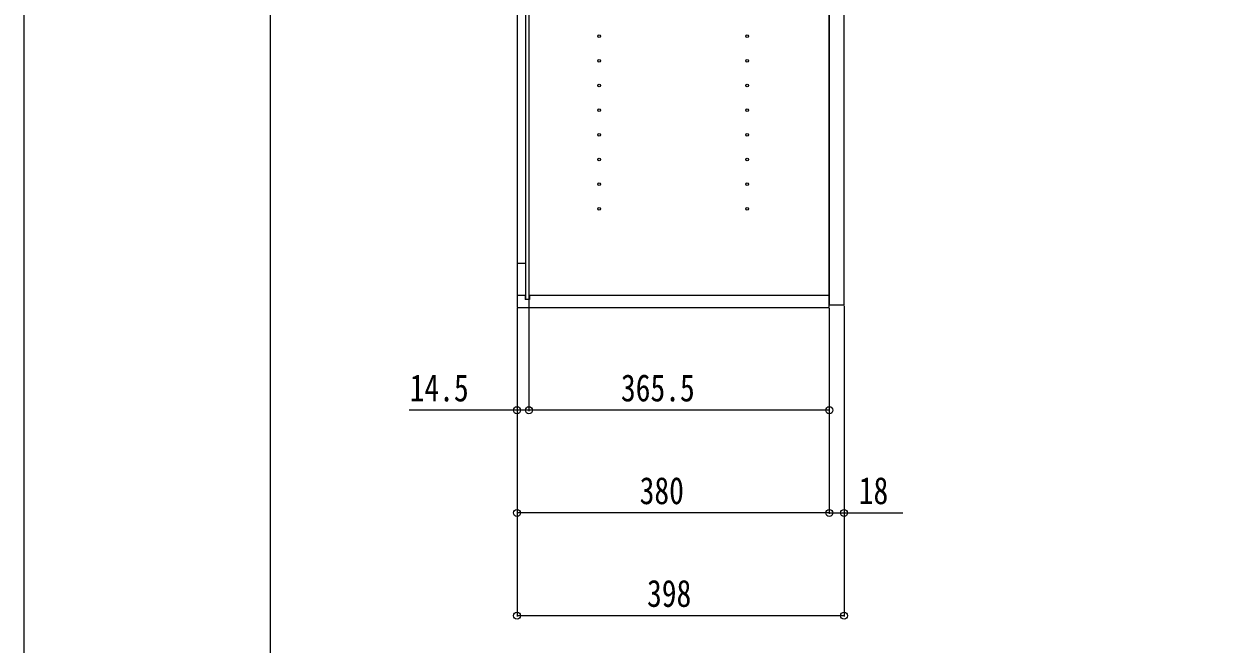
# Model space of a CAD drawing. Units: millimetres, scale not verified. Extents: x -4205 to 4205, y -2970 to 2970.
# Drawn here: x -4205 to -2753, y -1473 to -718 of the extents above; entities that cross this region are included whole.
import ezdxf
from ezdxf.enums import TextEntityAlignment as Align

# ---------------------------------------------------------------- set-up
doc = ezdxf.new("R2010")
doc.units = ezdxf.units.MM
doc.header["$LTSCALE"] = 20
for name, color, linetype in [('0-3_YKK_12', 2, 'Continuous'), ('0-5_YKK_D', 6, 'Continuous'), ('0-6_YKK_ZWAK', 7, 'Continuous')]:
    doc.layers.add(name, color=color, linetype=linetype)
doc.styles.add('ＭＳ ゴシック', font='')
doc.styles.get('ＭＳ ゴシック').set_extended_font_data('MS Gothic')

msp = doc.modelspace()

# ---------------------------------------------------------------- linework, layer by layer
at = {"layer": '0-3_YKK_12'}
for p, q in [((-3594.48, 1117.5), (-3594.48, -1053.5)), ((-3590.48, 1117.5), (-3590.48, -1053.5)), ((-3594.48, -1009.5), (-3604.98, -1009.5)), ((-3604.98, -1048), (-3594.98, -1048)), ((-3594.98, -1048), (-3594.98, -1053.5)), ((-3589.98, -1053.5), (-3594.98, -1053.5)), ((-3589.98, -1048), (-3589.98, -1053.5)), ((-3589.98, -1048), (-3224.98, -1048))]:
    msp.add_line(p, q, dxfattribs=at)
for points in [[(-3604.98, -1063), (-3224.98, -1063), (-3224.98, 1127), (-3604.98, 1127)], [(-3224.98, -1060), (-3206.98, -1060), (-3206.98, 1124), (-3224.98, 1124)]]:
    msp.add_lwpolyline(points, close=True, dxfattribs=at)
for centre in [(-3504.98, -733), (-3324.98, -733), (-3504.98, -763), (-3324.98, -763), (-3504.98, -793), (-3324.98, -793), (-3504.98, -823), (-3324.98, -823), (-3504.98, -853), (-3324.98, -853), (-3504.98, -883), (-3324.98, -883), (-3504.98, -913), (-3324.98, -913), (-3504.98, -943), (-3324.98, -943)]:
    msp.add_circle(centre, 1.55, dxfattribs=at)
at = {"layer": '0-5_YKK_D'}
for p, q in [((-3590.48, -1052.75), (-3590.48, -1189)), ((-3590.48, -1052.75), (-3590.48, -1189)), ((-3604.98, -1064), (-3604.98, -1189)), ((-3604.98, -1064), (-3604.98, -1314)), ((-3604.98, -1064), (-3604.98, -1439)), ((-3224.98, -1064), (-3224.98, -1189)), ((-3224.98, -1064), (-3224.98, -1314)), ((-3224.98, -1064), (-3224.98, -1314)), ((-3206.98, -1061), (-3206.98, -1314)), ((-3206.98, -1061), (-3206.98, -1439)), ((-3224.98, -1188), (-3590.48, -1188)), ((-3224.98, -1313), (-3604.98, -1313)), ((-3206.98, -1438), (-3604.98, -1438))]:
    msp.add_line(p, q, dxfattribs=at)
for points in [[(-3590.48, -1188), (-3604.98, -1188), (-3736.38, -1188)], [(-3224.98, -1313), (-3206.98, -1313), (-3135.58, -1313)]]:
    msp.add_lwpolyline(points, dxfattribs=at)
for centre in [(-3604.98, -1188), (-3590.48, -1188), (-3590.48, -1188), (-3224.98, -1188), (-3604.98, -1313), (-3224.98, -1313), (-3224.98, -1313), (-3206.98, -1313), (-3604.98, -1438), (-3206.98, -1438)]:
    msp.add_circle(centre, 4.25, dxfattribs=at)
at = {"layer": '0-6_YKK_ZWAK'}
msp.add_line((-3904.98, -2525), (-3904.98, 2775), dxfattribs=at)
msp.add_lwpolyline([(-4205, -2970), (4205, -2970), (4205, 2970), (-4205, 2970)], close=True, dxfattribs=at)

# ---------------------------------------------------------------- texts
at = {"layer": '0-5_YKK_D', "style": 'ＭＳ ゴシック', "width": 0.8}
for s, p in [('14.5', (-3735.58, -1187.2)), ('365.5', (-3478.53, -1187.2)), ('380', (-3455.78, -1312.2)), ('18', (-3189.18, -1312.2)), ('398', (-3446.78, -1437.2))]:
    msp.add_text(s, height=32.99, dxfattribs=at).set_placement(p, align=Align.BOTTOM_LEFT)

doc.saveas('drawing.dxf')
